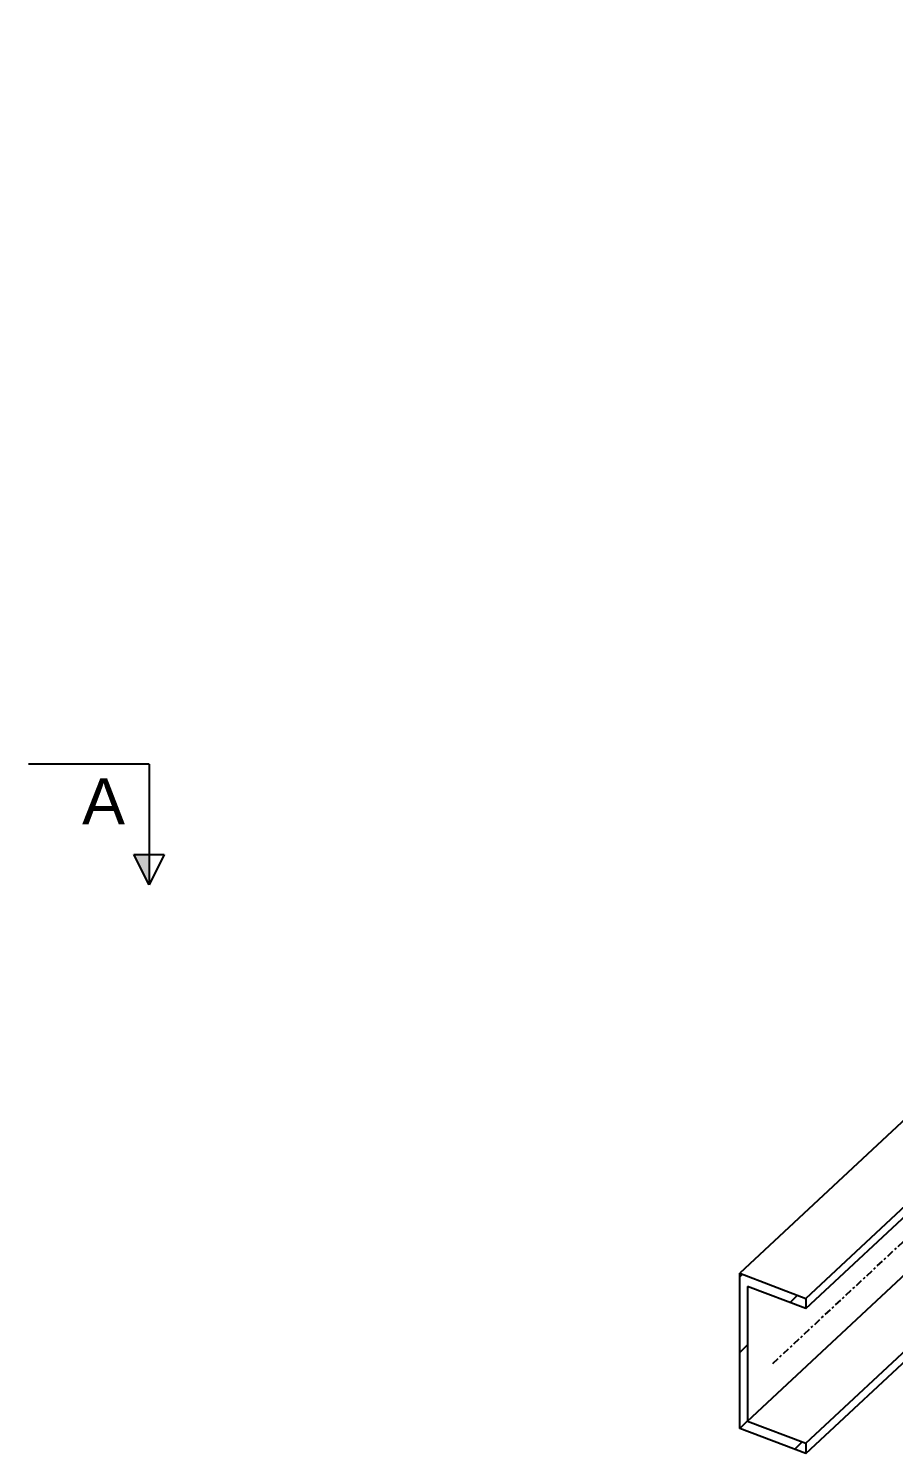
# Model space of a CAD drawing. Header units: millimetres. Extents: x 15962 to 71432, y 9666 to 72266.
# Drawn here: x 62239 to 62956, y 33528 to 34709 of the extents above; entities that cross this region are included whole.
import ezdxf

# ---------------------------------------------------------------- set-up
doc = ezdxf.new("R2010")
doc.units = ezdxf.units.MM
doc.header["$LTSCALE"] = 2
doc.linetypes.add('DXK_LINE_DOT3', pattern=[5.9187, 2.979, -0.9799, 0.9799, -0.9799])
doc.styles.add('Arial', font='arial.ttf', dxfattribs={"height": 0.2})

msp = doc.modelspace()

# ---------------------------------------------------------------- hatches: boundary and pattern name
at = {"linetype": 'Continuous'}
msp.add_hatch(color=7, dxfattribs=at).paths.add_polyline_path([(62326.2616, 34024.2881), (62338.7616, 34024.288), (62338.7615, 33999.288)])
h = msp.add_hatch(dxfattribs=at)
h.set_pattern_fill('', scale=14, style=0, pattern_type=0)
h.set_pattern_definition([(45, (62828.73, 33548.56), (-31.431, 31.431), [])])
h.paths.add_polyline_path([(62828.7297, 33677.1791), (62828.7297, 33548.562), (62883.5502, 33527.7881), (62883.5502, 33536.2286), (62835.0552, 33554.6055), (62835.0552, 33666.3416), (62883.5502, 33647.9647), (62883.5502, 33656.4052)])

# ---------------------------------------------------------------- linework, layer by layer
at = {"color": 7, "linetype": 'DXK_LINE_DOT3'}
msp.add_line((62856.1399, 33602.4836), (64041.2256, 34708.9803), dxfattribs=at)
at = {"color": 2, "linetype": 'Continuous'}
for p, q in [((63906.3555, 34683.3421), (62828.7297, 33677.1791)), ((62883.5502, 33656.4052), (63961.176, 34662.5682)), ((62883.5502, 33647.9647), (63961.176, 34654.1277)), ((62835.0552, 33554.6055), (63693.7254, 34356.333)), ((62883.5502, 33536.2286), (63693.7254, 34292.6771)), ((62883.5502, 33527.7881), (63693.7254, 34284.2366)), ((62828.7297, 33677.1791), (62883.5502, 33656.4052)), ((62828.7297, 33548.562), (62828.7297, 33677.1791)), ((62883.5502, 33647.9647), (62835.0552, 33666.3416)), ((62835.0552, 33666.3416), (62835.0552, 33554.6055)), ((62883.5502, 33656.4052), (62883.5502, 33647.9647)), ((62883.5502, 33527.7881), (62828.7297, 33548.562)), ((62835.0552, 33554.6055), (62883.5502, 33536.2286)), ((62883.5502, 33536.2286), (62883.5502, 33527.7881))]:
    msp.add_line(p, q, dxfattribs=at)
at = {"color": 7, "linetype": 'Continuous'}
for p, q in [((62338.7615, 34099.288), (62238.7615, 34099.288)), ((62338.7615, 34099.288), (62338.7615, 33999.288)), ((62326.2616, 34024.2881), (62351.2616, 34024.288)), ((62338.7615, 33999.288), (62326.2616, 34024.2881)), ((62351.2616, 34024.288), (62338.7615, 33999.288))]:
    msp.add_line(p, q, dxfattribs=at)

# ---------------------------------------------------------------- wipeouts: each hides what was drawn before it
at = {"color": 0, "linetype": 'Continuous'}
msp.add_wipeout([(62318.7615, 34049.288), (62318.7615, 34089.288), (62283.2146, 34089.288), (62283.2146, 34049.288)], dxfattribs=at)

# ---------------------------------------------------------------- next in the draw order: texts
at = {"color": 3, "linetype": 'Continuous', "style": 'Arial'}
msp.add_text('A', height=38.2031, dxfattribs=at).set_placement((62283.2146, 34049.288))

doc.saveas('drawing.dxf')
